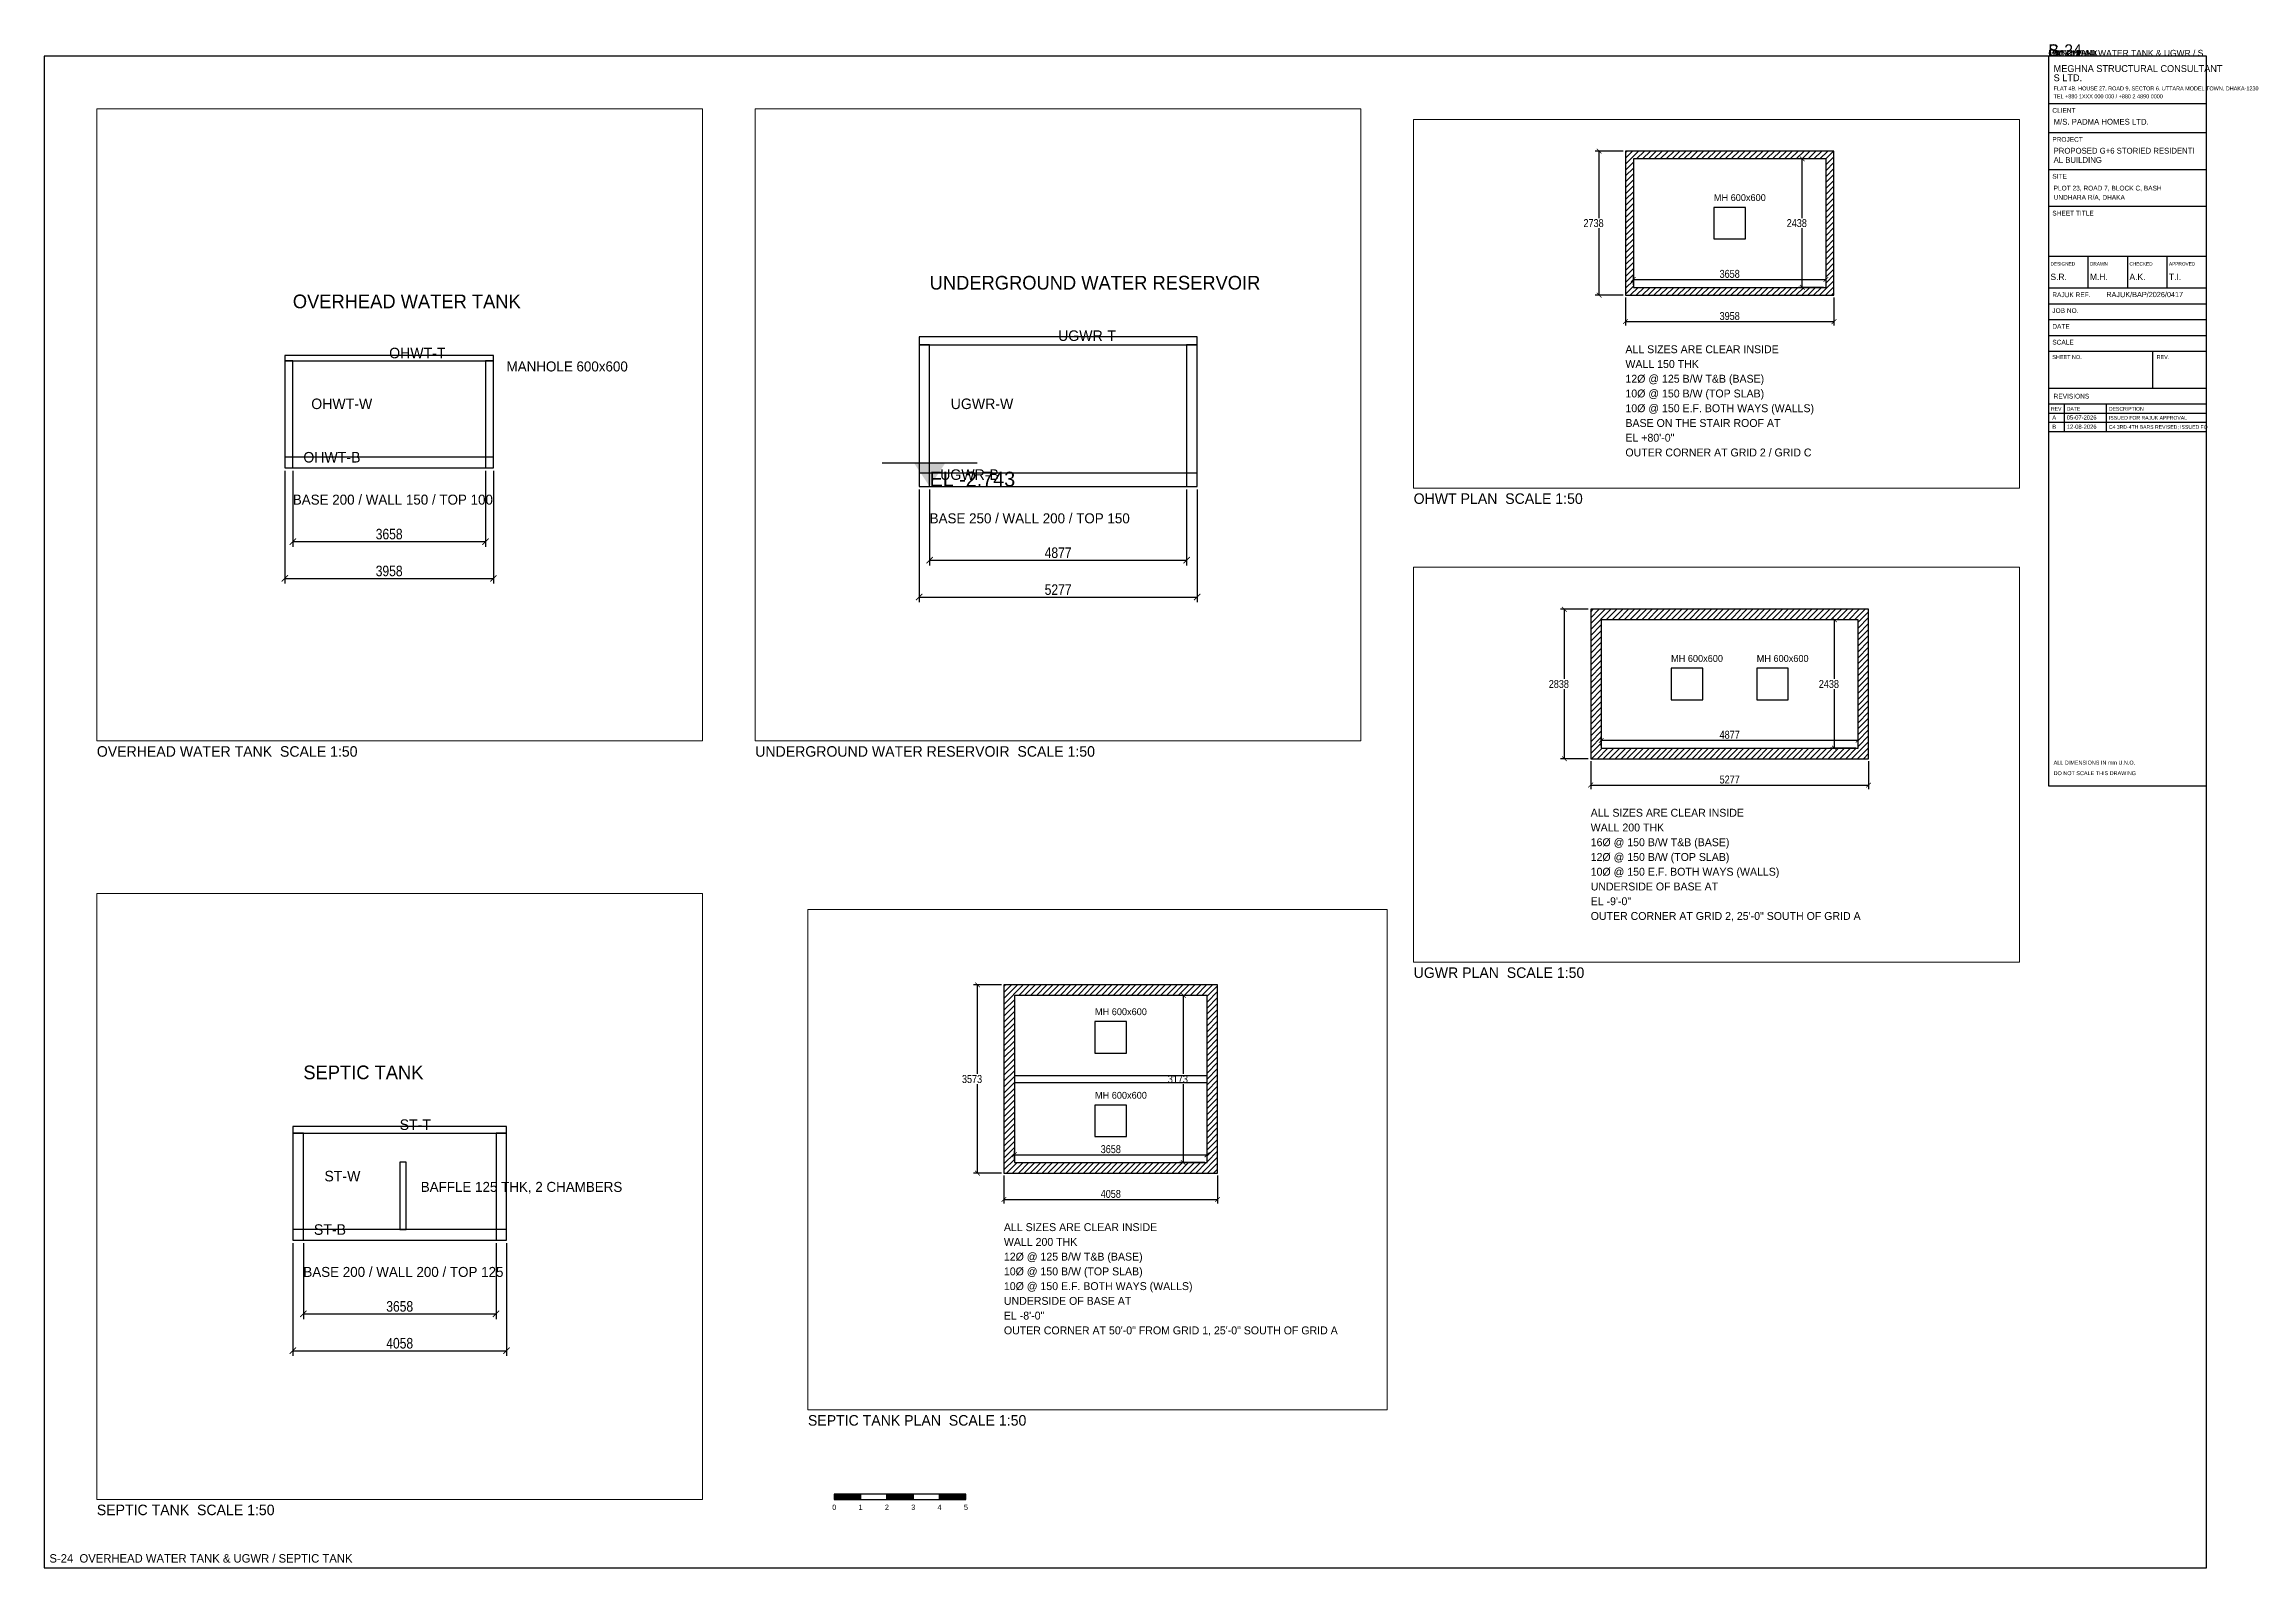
# Paper-space layout 'S-24 OVERHEAD WATER TANK & UGWR - SEPTIC TANK' of a CAD drawing. Extents: x 10 to 848, y 10 to 589.
# The model-space entities are those that its viewports show. They can reach past a viewport. Long polylines and large blocks are cut down to what shows.
import ezdxf
from ezdxf.enums import TextEntityAlignment as Align

# ---------------------------------------------------------------- set-up
doc = ezdxf.new("R2010")
doc.units = 0
doc.linetypes.add('DASHED', pattern=[1.524, 1.27, -0.254])
for name, color, linetype in [('Dimension', 6, 'Continuous'), ('Foundation', 3, 'Continuous'), ('Hatch', 9, 'Continuous'), ('Sheet', 7, 'Continuous'), ('Slab', 5, 'Continuous'), ('Text-1', 7, 'Continuous'), ('Text-2', 7, 'Continuous'), ('TITLE', 7, 'Continuous'), ('Wall', 1, 'Continuous')]:
    doc.layers.add(name, color=color, linetype=linetype)
doc.styles.add('OpenSansCondensed-Light', font='OpenSansCondensed-Light.ttf')
doc.dimstyles.new('EZDXF', dxfattribs={"dimtxt": 0.25, "dimasz": 0.175, "dimexe": 0.375, "dimexo": 0.125, "dimgap": 0.1, "dimtad": 1, "dimlfac": 100, "dimzin": 12, "dimdsep": 46, "dimtxsty": 'OpenSansCondensed-Light', "dimblk": 'ARCHTICK', "dimcen": 2.5, "dimazin": 3, "dimtfac": 0.5, "dimtmove": 2, "dimatfit": 3})

# ---------------------------------------------------------------- blocks, each defined once
blk = doc.blocks.new('TITLE_BLOCK')
at = {"layer": 'TITLE'}
for p, q in [((0, -18), (60, -18)), ((0, -29), (60, -29)), ((0, -43), (60, -43)), ((0, -57), (60, -57)), ((0, -76), (60, -76)), ((0, -76), (0, -88)), ((15, -76), (15, -88)), ((30, -76), (30, -88)), ((45, -76), (45, -88)), ((0, -88), (60, -88)), ((0, -94), (60, -94)), ((0, -100), (60, -100)), ((0, -106), (60, -106)), ((0, -112), (60, -112)), ((39.6, -112), (39.6, -126)), ((0, -126), (60, -126)), ((0, -132), (60, -132)), ((0, -132), (60, -132)), ((6, -132), (6, -142.5)), ((22, -132), (22, -142.5)), ((0, -135.5), (60, -135.5)), ((0, -139), (60, -139)), ((0, -142.5), (60, -142.5))]:
    blk.add_line(p, q, dxfattribs=at)
blk.add_lwpolyline([(0, -277), (60, -277), (60, 0), (0, 0)], close=True, dxfattribs=at)
at = {"layer": 'Text-1'}
for tag, height in [('JOBNO', 2), ('SCALE', 2), ('SHEETTITLE', 2.4), ('SHEETTITLE2', 2.4), ('DATE', 2), ('SHEETNO', 4.5), ('REV', 4.5)]:
    blk.add_attdef(tag, (0, 0), '', height=height, dxfattribs=at)
at = {"layer": 'TITLE'}
for s, height, p in [('S LTD.', 2.6, (2, -9.5)), ('MEGHNA STRUCTURAL CONSULTANT', 2.6, (2, -6)), ('TEL +880 1XXX 000 000 / +880 2 4890 0000', 1.5, (2, -16)), ('FLAT 4B, HOUSE 27, ROAD 9, SECTOR 6, UTTARA MODEL TOWN, DHAKA-1230', 1.5, (2, -13)), ('CLIENT', 1.8, (1.5, -21.5)), ('M/S. PADMA HOMES LTD.', 2.2, (2, -26)), ('PROJECT', 1.8, (1.5, -32.5)), ('AL BUILDING', 2.2, (2, -40.5)), ('PROPOSED G+6 STORIED RESIDENTI', 2.2, (2, -37)), ('SITE', 1.8, (1.5, -46.5)), ('PLOT 23, ROAD 7, BLOCK C, BASH', 1.8, (2, -51)), ('SHEET TITLE', 1.8, (1.5, -60.5)), ('UNDHARA R/A, DHAKA', 1.8, (2, -54.5)), ('DESIGNED', 1.3, (0.8, -79.5)), ('S.R.', 2.4, (0.8, -85)), ('DRAWN', 1.3, (15.8, -79.5)), ('M.H.', 2.4, (15.8, -85)), ('A.K.', 2.4, (30.8, -85)), ('CHECKED', 1.3, (30.8, -79.5)), ('APPROVED', 1.3, (45.8, -79.5)), ('T.I.', 2.4, (45.8, -85)), ('RAJUK REF.', 1.8, (1.5, -91.5)), ('RAJUK/BAP/2026/0417', 2, (22, -91.5)), ('JOB NO.', 1.8, (1.5, -97.5)), ('SCALE', 1.8, (1.5, -109.5)), ('DATE', 1.8, (1.5, -103.5)), ('SHEET NO.', 1.5, (1.5, -115)), ('REV.', 1.5, (41.1, -115)), ('REV', 1.4, (1, -134.6)), ('REVISIONS', 1.8, (2, -130)), ('DATE', 1.4, (7, -134.6)), ('DESCRIPTION', 1.4, (23, -134.6)), ('ALL DIMENSIONS IN mm U.N.O.', 1.5, (2, -269)), ('DO NOT SCALE THIS DRAWING', 1.5, (2, -273))]:
    blk.add_text(s, height=height, dxfattribs=at).set_placement(p)
blk = doc.blocks.new('SCALE_BAR')
at = {"layer": 'Sheet'}
h = blk.add_hatch(color=7, dxfattribs=at)
h.dxf.hatch_style = 1
h.paths.add_polyline_path([(0, 0), (10, 0), (10, 2), (0, 2)])
h = blk.add_hatch(color=7, dxfattribs=at)
h.dxf.hatch_style = 1
h.paths.add_polyline_path([(20, 0), (30, 0), (30, 2), (20, 2)])
h = blk.add_hatch(color=7, dxfattribs=at)
h.dxf.hatch_style = 1
h.paths.add_polyline_path([(40, 0), (50, 0), (50, 2), (40, 2)])
for points in [[(0, 0), (10, 0), (10, 2), (0, 2)], [(10, 0), (20, 0), (20, 2), (10, 2)], [(20, 0), (30, 0), (30, 2), (20, 2)], [(30, 0), (40, 0), (40, 2), (30, 2)], [(40, 0), (50, 0), (50, 2), (40, 2)]]:
    blk.add_lwpolyline(points, close=True, dxfattribs=at)
for s, p in [('0', (0, -4)), ('1', (10, -4)), ('2', (20, -4)), ('3', (30, -4)), ('4', (40, -4)), ('5', (50, -4))]:
    blk.add_text(s, height=2, dxfattribs=at).set_placement(p, align=Align.CENTER)
at = {"layer": 'Text-1'}
blk.add_attdef('UNIT', (0, 0), '', height=2, dxfattribs=at)
blk = doc.blocks.new('_ARCHTICK')
at = {"color": 0, "linetype": 'BYBLOCK', "const_width": 0.15}
blk.add_lwpolyline([(-0.5, -0.5), (0.5, 0.5)], dxfattribs=at)
blk = doc.blocks.new('LEVEL_MARK')
at = {"layer": 'Text-1'}
blk.add_line((-900, 450), (900, 450), dxfattribs=at)
blk.add_solid([(0, 0), (-300, 450), (300, 450)], dxfattribs=at)
blk.add_attdef('LEVEL', (0, 0), '', height=280, dxfattribs=at)

msp = doc.modelspace()

# ---------------------------------------------------------------- hatches: boundary and pattern name
at = {"layer": 'Hatch'}
h = msp.add_hatch(dxfattribs=at)
h.set_pattern_fill('ANSI31', scale=25)
h.paths.add_polyline_path([(800000, -1400000), (804058, -1400000), (804058, -1396427), (800000, -1396427)])
h.paths.add_polyline_path([(800200, -1399800), (803858, -1399800), (803858, -1396627), (800200, -1396627)])
h = msp.add_hatch(dxfattribs=at)
h.set_pattern_fill('ANSI31', scale=25)
h.paths.add_polyline_path([(400000, -1400000), (403958, -1400000), (403958, -1397262), (400000, -1397262)])
h.paths.add_polyline_path([(400150, -1399850), (403808, -1399850), (403808, -1397412), (400150, -1397412)])
h = msp.add_hatch(dxfattribs=at)
h.set_pattern_fill('ANSI31', scale=25)
h.paths.add_polyline_path([(600000, -1400000), (605277, -1400000), (605277, -1397162), (600000, -1397162)])
h.paths.add_polyline_path([(600200, -1399800), (605077, -1399800), (605077, -1397362), (600200, -1397362)])

# ---------------------------------------------------------------- linework, layer by layer
at = {"layer": 'Foundation'}
for points in [[(1399850, -1000000), (1403808, -1000000), (1403808, -999800), (1399850, -999800)], [(-200, -1200000), (5077, -1200000), (5077, -1199750), (-200, -1199750)], [(199800, -1200000), (203858, -1200000), (203858, -1199800), (199800, -1199800)]]:
    msp.add_lwpolyline(points, close=True, dxfattribs=at)
at = {"layer": 'Slab', "linetype": 'DASHED'}
for p, q in [((802329, -1397120.2), (801729, -1397120.2)), ((801729, -1397120.2), (801729, -1397720.2)), ((802329, -1397720.2), (802329, -1397120.2)), ((801729, -1397720.2), (802329, -1397720.2)), ((402279, -1398331), (401679, -1398331)), ((401679, -1398331), (401679, -1398931)), ((402279, -1398931), (402279, -1398331)), ((602125.7, -1398281), (601525.7, -1398281)), ((601525.7, -1398281), (601525.7, -1398881)), ((602125.7, -1398881), (602125.7, -1398281)), ((603751.3, -1398281), (603151.3, -1398281)), ((603151.3, -1398281), (603151.3, -1398881)), ((603751.3, -1398881), (603751.3, -1398281)), ((401679, -1398931), (402279, -1398931)), ((601525.7, -1398881), (602125.7, -1398881)), ((603151.3, -1398881), (603751.3, -1398881)), ((802329, -1398706.8), (801729, -1398706.8)), ((801729, -1398706.8), (801729, -1399306.8)), ((802329, -1399306.8), (802329, -1398706.8)), ((801729, -1399306.8), (802329, -1399306.8))]:
    msp.add_line(p, q, dxfattribs=at)
at = {"layer": 'Slab'}
for points in [[(1399850, -997971), (1403808, -997971), (1403808, -997871), (1399850, -997871)], [(-200, -1197312), (5077, -1197312), (5077, -1197162), (-200, -1197162)], [(199800, -1197971), (203858, -1197971), (203858, -1197846), (199800, -1197846)]]:
    msp.add_lwpolyline(points, close=True, dxfattribs=at)
at = {"layer": 'Wall'}
for points in [[(1399850, -1000000), (1400000, -1000000), (1400000, -997971), (1399850, -997971)], [(1403658, -1000000), (1403808, -1000000), (1403808, -997971), (1403658, -997971)], [(-200, -1200000), (0, -1200000), (0, -1197312), (-200, -1197312)], [(4877, -1200000), (5077, -1200000), (5077, -1197312), (4877, -1197312)], [(199800, -1200000), (200000, -1200000), (200000, -1197971), (199800, -1197971)], [(203658, -1200000), (203858, -1200000), (203858, -1197971), (203658, -1197971)], [(201829, -1199800), (201954, -1199800), (201954, -1198519.7), (201829, -1198519.7)], [(800000, -1400000), (804058, -1400000), (804058, -1396427), (800000, -1396427)], [(800200, -1399800), (803858, -1399800), (803858, -1396627), (800200, -1396627)], [(400000, -1400000), (403958, -1400000), (403958, -1397262), (400000, -1397262)], [(600000, -1400000), (605277, -1400000), (605277, -1397162), (600000, -1397162)], [(600200, -1399800), (605077, -1399800), (605077, -1397362), (600200, -1397362)], [(400150, -1399850), (403808, -1399850), (403808, -1397412), (400150, -1397412)], [(800200, -1398276), (803858, -1398276), (803858, -1398151), (800200, -1398151)]]:
    msp.add_lwpolyline(points, close=True, dxfattribs=at)

# ---------------------------------------------------------------- block references
at = {"layer": 'Text-1'}
msp.add_blockref('LEVEL_MARK', (0, -1200000), dxfattribs=at).add_auto_attribs({'LEVEL': 'EL -2.743'})

# ---------------------------------------------------------------- texts
for s, height, p in [('OVERHEAD WATER TANK', 260, (1400000, -996971)), ('OHWT-T', 200, (1401829, -997921)), ('OHWT-W', 200, (1400350, -998885.5)), ('OHWT-B', 200, (1400200, -999900)), ('UNDERGROUND WATER RESERVOIR', 260, (0, -1196262)), ('UGWR-T', 200, (2438.5, -1197237)), ('SEPTIC TANK', 260, (200000, -1196946)), ('ST-T', 200, (201829, -1197908.5)), ('UGWR-W', 200, (400, -1198531)), ('ST-W', 200, (200400, -1198885.5)), ('UGWR-B', 200, (200, -1199875)), ('ST-B', 200, (200200, -1199900))]:
    msp.add_text(s, height=height, dxfattribs=at).set_placement(p)
at = {"layer": 'Text-2'}
for s, height, p in [('MANHOLE 600x600', 190, (1404058, -998171)), ('BASE 200 / WALL 150 / TOP 100', 190, (1400000, -1000700)), ('BAFFLE 125 THK, 2 CHAMBERS', 190, (202229, -1199085.5)), ('BASE 250 / WALL 200 / TOP 150', 190, (0, -1200700)), ('BASE 200 / WALL 200 / TOP 125', 190, (200000, -1200700)), ('MH 600x600', 130, (801729, -1397000.2)), ('MH 600x600', 130, (401679, -1398211)), ('MH 600x600', 130, (601525.7, -1398161)), ('MH 600x600', 130, (603151.3, -1398161)), ('MH 600x600', 130, (801729, -1398586.8)), ('ALL SIZES ARE CLEAR INSIDE', 150, (400000, -1401100)), ('ALL SIZES ARE CLEAR INSIDE', 150, (600000, -1401100)), ('ALL SIZES ARE CLEAR INSIDE', 150, (800000, -1401100)), ('WALL 150 THK', 150, (400000, -1401380)), ('12%%C @ 125 B/W T&B (BASE)', 150, (400000, -1401660)), ('WALL 200 THK', 150, (600000, -1401380)), ('16%%C @ 150 B/W T&B (BASE)', 150, (600000, -1401660)), ('WALL 200 THK', 150, (800000, -1401380)), ('12%%C @ 125 B/W T&B (BASE)', 150, (800000, -1401660)), ('10%%C @ 150 B/W (TOP SLAB)', 150, (400000, -1401940)), ('12%%C @ 150 B/W (TOP SLAB)', 150, (600000, -1401940)), ('10%%C @ 150 B/W (TOP SLAB)', 150, (800000, -1401940)), ('10%%C @ 150 E.F. BOTH WAYS (WALLS)', 150, (400000, -1402220)), ('BASE ON THE STAIR ROOF AT', 150, (400000, -1402500)), ('10%%C @ 150 E.F. BOTH WAYS (WALLS)', 150, (600000, -1402220)), ('UNDERSIDE OF BASE AT', 150, (600000, -1402500)), ('10%%C @ 150 E.F. BOTH WAYS (WALLS)', 150, (800000, -1402220)), ('UNDERSIDE OF BASE AT', 150, (800000, -1402500)), ('EL +80\'-0"', 150, (400000, -1402780)), ('EL -9\'-0"', 150, (600000, -1402780)), ('EL -8\'-0"', 150, (800000, -1402780)), ('OUTER CORNER AT GRID 2 / GRID C', 150, (400000, -1403060)), ('OUTER CORNER AT GRID 2, 25\'-0" SOUTH OF GRID A', 150, (600000, -1403060)), ('OUTER CORNER AT 50\'-0" FROM GRID 1, 25\'-0" SOUTH OF GRID A', 150, (800000, -1403060))]:
    msp.add_text(s, height=height, dxfattribs=at).set_placement(p)

# ---------------------------------------------------------------- dimensions: what is measured, and where the dimension line sits
at = {"layer": 'Dimension'}
for base, p1, p2, override in [((1399850, -1002100), (1399850, -1000000), (1403808, -1000000), {"dimtxt": 200, "dimasz": 120, "dimexe": 100, "dimexo": 60, "dimgap": 40, "dimtad": 1, "dimtih": 1, "dimtoh": 1, "dimdec": 0, "dimlfac": 1}), ((1400000, -1001400), (1400000, -1000000), (1403658, -1000000), {"dimtxt": 200, "dimasz": 120, "dimexe": 100, "dimexo": 60, "dimgap": 40, "dimtad": 1, "dimtih": 1, "dimtoh": 1, "dimdec": 0, "dimlfac": 1}), ((-200, -1202100), (-200, -1200000), (5077, -1200000), {"dimtxt": 200, "dimasz": 120, "dimexe": 100, "dimexo": 60, "dimgap": 40, "dimtad": 1, "dimtih": 1, "dimtoh": 1, "dimdec": 0, "dimlfac": 1}), ((0, -1201400), (0, -1200000), (4877, -1200000), {"dimtxt": 200, "dimasz": 120, "dimexe": 100, "dimexo": 60, "dimgap": 40, "dimtad": 1, "dimtih": 1, "dimtoh": 1, "dimdec": 0, "dimlfac": 1}), ((199800, -1202100), (199800, -1200000), (203858, -1200000), {"dimtxt": 200, "dimasz": 120, "dimexe": 100, "dimexo": 60, "dimgap": 40, "dimtad": 1, "dimtih": 1, "dimtoh": 1, "dimdec": 0, "dimlfac": 1}), ((200000, -1201400), (200000, -1200000), (203658, -1200000), {"dimtxt": 200, "dimasz": 120, "dimexe": 100, "dimexo": 60, "dimgap": 40, "dimtad": 1, "dimtih": 1, "dimtoh": 1, "dimdec": 0, "dimlfac": 1}), ((600200, -1399650), (600200, -1399800), (605077, -1399800), {"dimtxt": 150, "dimasz": 90, "dimexe": 75, "dimexo": 45, "dimgap": 30, "dimtad": 1, "dimtih": 1, "dimtoh": 1, "dimdec": 0, "dimlfac": 1}), ((800200, -1399650), (800200, -1399800), (803858, -1399800), {"dimtxt": 150, "dimasz": 90, "dimexe": 75, "dimexo": 45, "dimgap": 30, "dimtad": 1, "dimtih": 1, "dimtoh": 1, "dimdec": 0, "dimlfac": 1}), ((400150, -1399700), (400150, -1399850), (403808, -1399850), {"dimtxt": 150, "dimasz": 90, "dimexe": 75, "dimexo": 45, "dimgap": 30, "dimtad": 1, "dimtih": 1, "dimtoh": 1, "dimdec": 0, "dimlfac": 1}), ((400000, -1400500), (400000, -1400000), (403958, -1400000), {"dimtxt": 150, "dimasz": 90, "dimexe": 75, "dimexo": 45, "dimgap": 30, "dimtad": 1, "dimtih": 1, "dimtoh": 1, "dimdec": 0, "dimlfac": 1}), ((600000, -1400500), (600000, -1400000), (605277, -1400000), {"dimtxt": 150, "dimasz": 90, "dimexe": 75, "dimexo": 45, "dimgap": 30, "dimtad": 1, "dimtih": 1, "dimtoh": 1, "dimdec": 0, "dimlfac": 1}), ((800000, -1400500), (800000, -1400000), (804058, -1400000), {"dimtxt": 150, "dimasz": 90, "dimexe": 75, "dimexo": 45, "dimgap": 30, "dimtad": 1, "dimtih": 1, "dimtoh": 1, "dimdec": 0, "dimlfac": 1})]:
    msp.add_linear_dim(base=base, p1=p1, p2=p2, dimstyle='EZDXF', override=override, dxfattribs=at).render()
for base, p1, p2 in [((799500, -1400000), (800000, -1400000), (800000, -1396427)), ((803408, -1399800), (803858, -1399800), (803858, -1396627)), ((399500, -1400000), (400000, -1400000), (400000, -1397262)), ((403358, -1399850), (403808, -1399850), (403808, -1397412)), ((599500, -1400000), (600000, -1400000), (600000, -1397162)), ((604627, -1399800), (605077, -1399800), (605077, -1397362))]:
    msp.add_linear_dim(base=base, p1=p1, p2=p2, angle=90, dimstyle='EZDXF', override={"dimtxt": 150, "dimasz": 90, "dimexe": 75, "dimexo": 45, "dimgap": 30, "dimtad": 1, "dimtih": 1, "dimtoh": 1, "dimdec": 0, "dimlfac": 1}, dxfattribs=at).render()

psp = doc.layouts.new('S-24 OVERHEAD WATER TANK & UGWR - SEPTIC TANK')

# ---------------------------------------------------------------- linework, layer by layer
at = {"layer": 'Sheet'}
psp.add_lwpolyline([(10, 10), (831, 10), (831, 584), (10, 584)], close=True, dxfattribs=at)

# ---------------------------------------------------------------- block references
psp.add_blockref('SCALE_BAR', (310, 36), dxfattribs=at).add_auto_attribs({'UNIT': 'm'})
at = {"layer": 'TITLE'}
psp.add_blockref('TITLE_BLOCK', (771, 584), dxfattribs=at).add_auto_attribs({'SHEETTITLE': 'OVERHEAD WATER TANK & UGWR / S', 'SHEETTITLE2': 'EPTIC TANK', 'JOBNO': 'MSC-2026-041', 'DATE': '12-08-2026', 'SCALE': '1:50', 'SHEETNO': 'S-24', 'REV': 'B'})

# ---------------------------------------------------------------- texts
at = {"layer": 'Sheet'}
for s, height, p in [('OHWT PLAN  SCALE 1:50', 4, (530, 414)), ('OVERHEAD WATER TANK  SCALE 1:50', 4, (30, 318)), ('UNDERGROUND WATER RESERVOIR  SCALE 1:50', 4, (280, 318)), ('UGWR PLAN  SCALE 1:50', 4, (530, 234)), ('SEPTIC TANK PLAN  SCALE 1:50', 4, (300, 64)), ('SEPTIC TANK  SCALE 1:50', 4, (30, 30)), ('S-24  OVERHEAD WATER TANK & UGWR / SEPTIC TANK', 3.2, (12, 12))]:
    psp.add_text(s, height=height, dxfattribs=at).set_placement(p)
at = {"layer": 'TITLE'}
for s, height, p in [('A', 1.6, (772.5, 446)), ('05-07-2026', 1.6, (778, 446)), ('ISSUED FOR RAJUK APPROVAL', 1.4, (794, 446)), ('B', 1.6, (772.5, 442.5)), ('12-08-2026', 1.6, (778, 442.5)), ('C4 3RD-4TH BARS REVISED; ISSUED FO', 1.4, (794, 442.5))]:
    psp.add_text(s, height=height, dxfattribs=at).set_placement(p)

# ---------------------------------------------------------------- viewports
at = {"layer": 'VIEWPORTS'}
psp.add_viewport(center=(145, 444), size=(230, 240), view_center_point=(1402029, -999185.5), view_height=12000, dxfattribs=at)
for center, size, view_center_point, view_height, status in [((395, 444), (230, 240), (2438.5, -1198831), 12000, 3), ((645, 490), (230, 140), (401729, -1400161), 7000, 5), ((645, 315), (230, 150), (602388.5, -1400111), 7500, 6), ((145, 151), (230, 230), (201829, -1199173), 11500, 4), ((410, 165), (220, 190), (801779, -1399743.5), 9500, 7)]:
    psp.add_viewport(center=center, size=size, view_center_point=view_center_point, view_height=view_height, status=status, dxfattribs=at)

doc.saveas('drawing.dxf')
